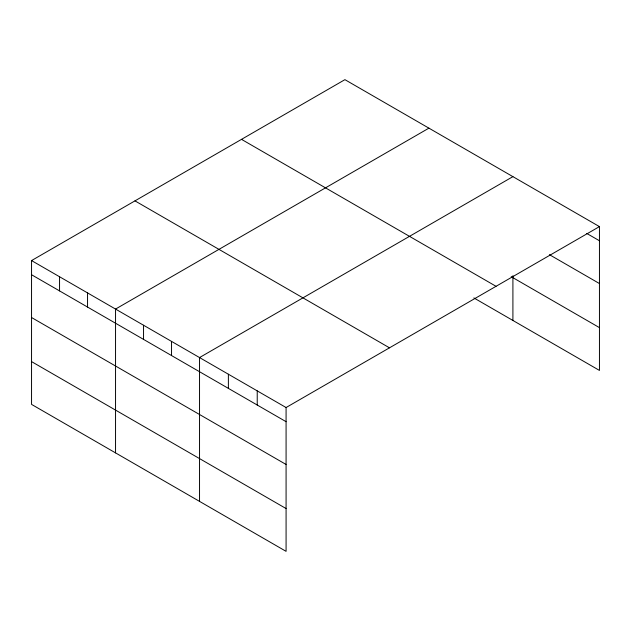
<?xml version="1.0" encoding="UTF-8"?>
<svg xmlns="http://www.w3.org/2000/svg" width="631" height="631" viewBox="0 0 631 631"><rect width="100%" height="100%" fill="white"/><g stroke="black" fill="none" stroke-linecap="round" stroke-linejoin="round"><path stroke-width="0.95" d="M599.45 226.608L344.92 79.656L31.55 260.579L31.55 404.392L286.08 551.344L286.08 407.531L599.45 226.608L599.45 370.421L473.881 297.927M428.914 128.148L115.544 309.072L115.544 452.892M512.908 176.641L199.538 357.564L199.538 501.385M586.727 233.415L599.45 240.758M549.396 254.648L599.45 283.548M511.213 276.693L599.45 327.631M241.507 139.356L496.037 286.308M134.963 200.871L389.493 347.823M31.55 260.579L286.08 407.531M31.55 274.737L286.08 421.682M31.55 317.519L286.08 464.471M31.55 361.61L286.08 508.554M512.908 275.708L512.908 320.461M257.227 390.873L257.227 405.031M228.383 374.222L228.383 388.373M171.537 341.403L171.537 355.561M143.545 325.241L143.545 339.391M87.543 292.91L87.543 307.06M59.551 276.741L59.551 290.899"/></g></svg>
